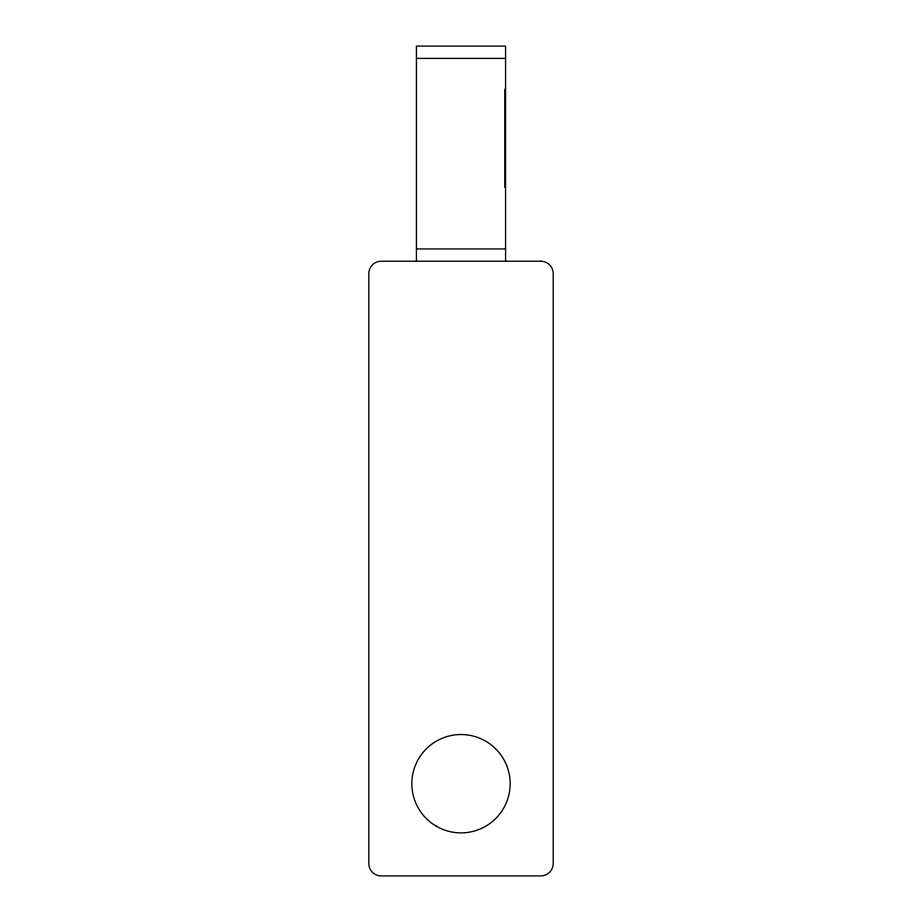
<?xml version="1.0" encoding="UTF-8"?>
<svg xmlns="http://www.w3.org/2000/svg" width="922" height="922" viewBox="0 0 922 922"><rect width="100%" height="100%" fill="white"/><g stroke="black" fill="none" stroke-linecap="round" stroke-linejoin="round"><path stroke-width="1.38" d="M416.433 58.397L505.567 58.397M416.433 248.94L505.567 248.94M505.567 261.237L505.567 46.1L416.433 46.1L416.433 261.237M504.933 89.18L504.933 187.42M540.903 261.237L381.097 261.237A12.297 12.297 0 0 0 368.8 273.523L368.8 863.603A12.297 12.297 0 0 0 381.097 875.9L540.903 875.9A12.297 12.297 0 0 0 553.2 863.603L553.2 273.523A12.297 12.297 0 0 0 540.903 261.237M436.417 826.285A49.177 49.177 0 0 0 510.177 783.7A49.177 49.177 0 0 0 436.417 741.115A49.177 49.177 0 0 0 436.417 826.285"/></g></svg>
